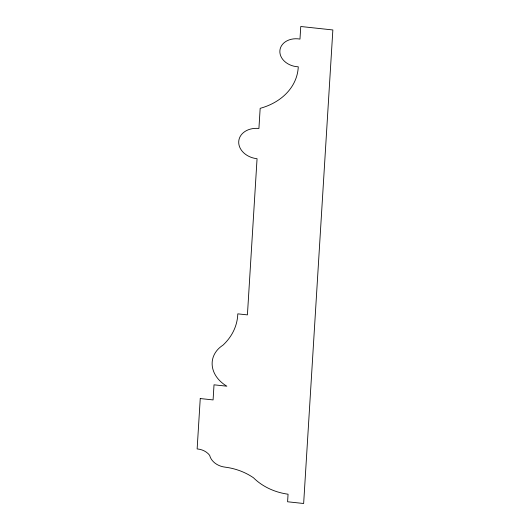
<?xml version="1.0" encoding="UTF-8"?>
<svg xmlns="http://www.w3.org/2000/svg" width="530" height="530" viewBox="0 0 530 530"><rect width="100%" height="100%" fill="white"/><g stroke="black" fill="none" stroke-linecap="round" stroke-linejoin="round"><path stroke-width="0.79" d="M200.247 398.547L197.14 448.923A15.098 11.753 10.2 0 1 209.668 455.343A16.867 13.124 10.2 0 0 225.098 467.149A52.046 40.505 10.2 0 1 253.525 477.815A51.317 39.935 10.2 0 0 288.062 494.212L287.598 501.771L303.65 503.5L332.86 29.958L300.755 26.5L299.98 39.094A17.854 13.893 10.2 0 0 279.866 50.873A17.854 13.893 10.2 0 0 298.271 66.8A64.044 49.84 10.2 0 1 260.164 108.339L258.918 128.485A19.405 15.098 10.2 0 0 238.725 141.523A19.405 15.098 10.2 0 0 257.057 158.715L247.417 314.88L237.791 313.846A69.549 54.126 10.2 0 1 222.925 345.202A32.973 25.665 10.2 0 0 226.86 386.198L214.021 384.813L213.086 399.925L200.247 398.547"/></g></svg>
